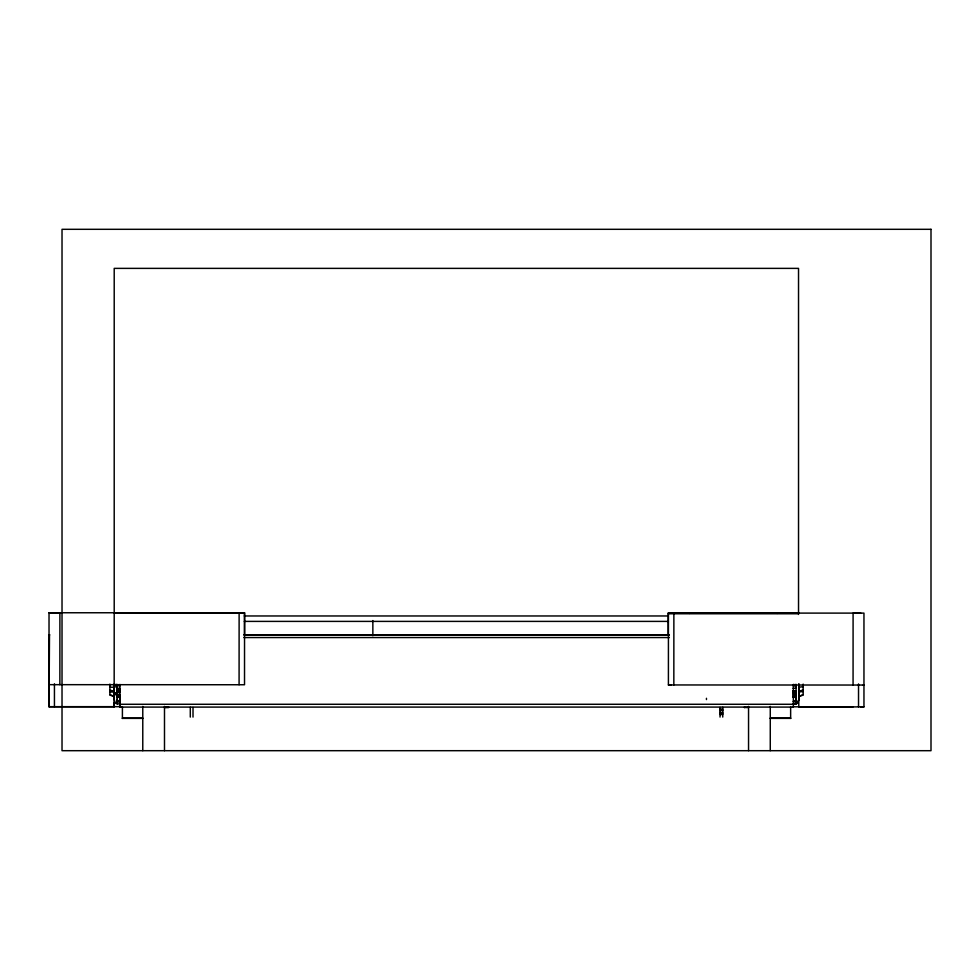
<?xml version="1.0" encoding="UTF-8"?>
<svg xmlns="http://www.w3.org/2000/svg" width="980" height="980" viewBox="0 0 980 980"><rect width="100%" height="100%" fill="white"/><g stroke="black" fill="none" stroke-linecap="round" stroke-linejoin="round"><path stroke-width="1.47" d="M114.256 702.084L114.182 706.752L49.012 706.739L49.49 634.758M49.012 706.739L49.025 612.757L244.547 612.757L244.547 634.477M54.439 706.752L54.439 683.795M59.866 684.677L59.89 612.757L49.025 612.757M114.182 706.752L114.182 696.033M114.17 684.677L114.207 612.757L244.547 612.831L244.522 684.751L49.367 684.665M239.083 684.738L239.12 612.831M671.129 684.971L668.409 684.971L668.433 613.039L798.786 613.088M673.836 684.971L673.873 613.063M798.786 696.168L798.786 706.874L863.956 706.899L863.956 613.113L668.189 613.088L668.189 634.807M853.066 685.045L853.09 613.125L860.771 613.137M858.529 706.899L858.529 683.942M798.786 697.552L798.688 700.443L795.662 704.044L793.212 704.118M798.786 699.941L797.512 703.297L794.952 704.155L796.066 698.213L796.066 684.346M799.104 684.285L799.104 691.598L803.147 689.785M803.147 691.451L799.104 691.99L799.104 696.376L803.147 694.563M799.104 691.598L803.147 690.312M799.104 696.376L803.147 695.102L803.147 684.101M720.031 710.843L722.75 709.998M114.256 685.045L116.975 684.359L116.975 698.226L118.102 704.167L115.53 703.309L114.256 699.953L114.256 684.359L116.975 685.045M720.031 713.269L722.75 712.779M114.256 693.448L116.975 692.97M799.104 687.213L803.147 686.674M116.975 696.927L120.026 696.927M796.066 693.607L793.016 693.534M116.975 685.804L120.026 685.792M120.026 688.511L116.975 688.511L120.026 688.573M793.016 688.279L796.066 688.279M116.975 691.255L120.026 691.243M793.016 690.949L796.066 690.937L793.016 690.778M116.975 696.033L120.026 696.02M49.123 706.678L120.748 706.666M793.016 696.915L796.066 696.915M668.862 613.762L689.234 613.762M689.908 613.762L776.809 613.762M777.483 613.762L797.855 613.762M244.339 615.967L668.397 615.967M244.339 621.394L668.397 621.394M244.045 634.746L669.193 634.746M243.873 634.893L669.377 634.893M243.873 637.551L669.377 637.551M668.409 684.947L863.931 685.045L863.196 685.045M114.256 686.833L116.975 686.833M109.895 687.225L113.937 687.225M109.895 692.003L113.937 692.003L113.937 696.388L109.895 695.114L109.895 684.114M796.066 692.125L793.016 692.027M114.256 694.269L116.975 694.269M114.256 694.698L116.975 694.698M793.016 694.759L796.066 694.759M116.975 696.976L120.026 696.976M119.891 704.277L793.347 704.277M853.09 706.825L792.685 706.801M860.771 706.825L863.956 706.825M164.493 707.352L168.572 707.352M744.469 707.499L748.548 707.499M164.493 707.511L168.572 707.511L168.572 706.862M720.031 709.03L722.75 709.03M720.031 714.53L722.75 714.53M122.402 718.132L142.774 718.132M770.268 718.12L790.639 718.12M122.402 718.377L142.774 718.377M770.268 718.365L790.639 718.365M671.153 613.063L668.433 613.051M49.735 634.832L49.012 634.832M793.016 696.964L796.066 696.964M120.026 689.749L116.975 689.736L120.026 689.834M793.016 692.297L796.066 692.297M793.016 695.984L796.066 696.02M114.256 692.97L116.975 693.448M720.031 712.779L722.75 713.269M720.031 709.998L722.75 710.843M109.895 690.337L113.937 691.611L113.937 684.297M111.242 690.398L113.937 691.611M109.895 694.575L113.937 696.388M117.184 699.242L117.379 704.057L117.073 699.683M798.786 683.783L798.786 698.238M798.529 614.448L798.529 268.373L114.207 268.373L114.207 612.917M793.347 684.457L793.347 707.082L119.695 707.095L119.695 704.044M790.639 706.85L790.639 718.438M770.268 706.396L770.268 750.68M748.548 706.384L748.548 750.68M744.469 706.85L744.469 707.597M722.75 707.291L722.75 717.078M720.031 707.425L720.031 717.078M706.458 698.287L706.458 699.561M372.853 620.561L372.853 635.751M193.011 707.45L193.011 717.091M190.292 707.303L190.292 717.091M164.493 706.396L164.493 750.692M142.774 706.433L142.774 750.692M122.402 706.862L122.402 718.45M119.891 684.457L119.891 707.082M119.695 696.511L119.695 702.783M796.066 698.201L795.662 704.044L796.066 698.201M795.442 701.264L793.139 701.374L795.552 701.264M120.026 692.052L116.975 692.149L120.026 692.149M796.066 685.596L793.016 685.596L796.066 685.596M931 229.308L62.022 229.308L62.022 750.692L931 750.692L931 229.308M117.6 701.276L119.866 701.398L117.6 701.276M796.066 684.689L793.016 684.689L796.066 684.689M120.026 694.526L116.975 694.514L120.026 694.612"/></g></svg>
